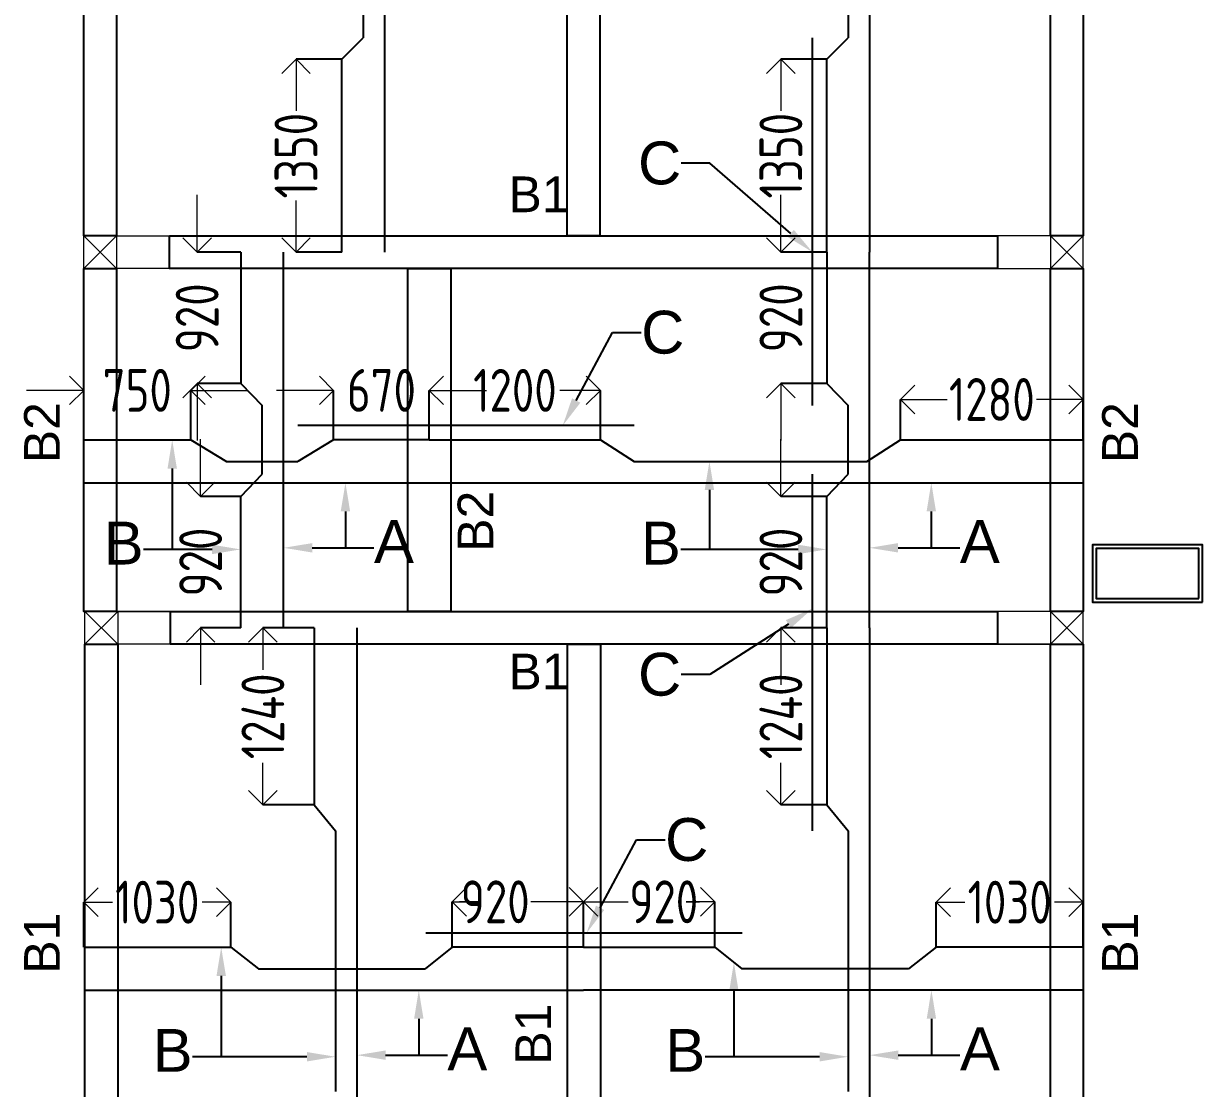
# Model space of a CAD drawing. Header units: inches. Extents: x -605 to 2991212, y -2872845 to 0.
# Drawn here: x 2845489 to 2853745, y -2260370 to -2252915 of the extents above; entities that cross this region are included whole.
import ezdxf
from ezdxf import colors
from ezdxf.entities.mleader import LeaderData, LeaderLine
from ezdxf.enums import TextEntityAlignment as Align
from ezdxf.math import Vec2, Vec3

# ---------------------------------------------------------------- set-up
doc = ezdxf.new("R2010")
doc.units = ezdxf.units.IN
doc.header["$LTSCALE"] = 600
doc.header["$MEASUREMENT"] = 0
for name, color, linetype, lineweight in [('PV_MASONRY', 10, 'Continuous', 0), ('rDIMension', 1, 'Continuous', 18), ('rRCC 2', 40, 'Continuous', 15), ('rREINF 1', 1, 'Continuous', 25)]:
    doc.layers.add(name, color=color, linetype=linetype, lineweight=lineweight)
doc.layers.add('see level', color=2, linetype='Continuous')
doc.styles.add('DIM', font='geniso.shx', dxfattribs={"width": 0.85})
doc.styles.get("Standard").update_dxf_attribs({"font": 'arial.ttf'})
doc.dimstyles.new('ST-100', dxfattribs={"dimscale": 100, "dimtxt": 2.5, "dimasz": 2, "dimexe": 0.18, "dimexo": 0.0625, "dimgap": 0.2, "dimtad": 0, "dimdec": 0, "dimzin": 0, "dimdsep": 46, "dimtxsty": 'DIM', "dimblk": 'OPEN90', "dimcen": 0.09, "dimclrd": 256, "dimclrt": 7, "dimadec": 0, "dimazin": 0, "dimtfac": 1, "dimtdec": 0, "dimtofl": 0, "dimtmove": 0, "dimatfit": 3, "dimldrblk": 'OPEN90', "dimfxl": 1, "dimtolj": 1, "dimtzin": 0, "dimlwd": -1, "dimarcsym": 0})

# ---------------------------------------------------------------- blocks, each defined once
blk = doc.blocks.new('_Open90')
at = {"color": 0, "linetype": 'ByBlock', "lineweight": -2}
for p, q in [((-0.5, 0.5), (0, 0)), ((0, 0), (-1, 0)), ((0, 0), (-0.5, -0.5))]:
    blk.add_line(p, q, dxfattribs=at)
blk = doc.blocks.new('*D996')
at = {"layer": 'Defpoints', "color": 0, "linetype": 'ByBlock'}
for p in [(2846940.3, -2259066), (2845910.3, -2259381.8), (2846940.3, -2259381.8)]:
    blk.add_point(p, dxfattribs=at)
at = {"layer": 'rDIMension', "color": 0, "linetype": 'ByBlock', "lineweight": -2}
for p, q in [((2845910.3, -2259381.8), (2845910.3, -2259066)), ((2846940.3, -2259381.8), (2846940.3, -2259066))]:
    blk.add_line(p, q, dxfattribs=at)
at = {"layer": 'rDIMension'}
for p, q in [((2846110.3, -2259066), (2846111.9, -2259066)), ((2846740.3, -2259066), (2846738.6, -2259066))]:
    blk.add_line(p, q, dxfattribs=at)
at = {"layer": 'rDIMension', "linetype": 'ByBlock', "xscale": 200, "yscale": 200, "zscale": 200, "rotation": 180}
blk.add_blockref('_Open90', (2845910.3, -2259066), dxfattribs=at)
at = {"layer": 'rDIMension', "linetype": 'ByBlock', "xscale": 200, "yscale": 200, "zscale": 200}
blk.add_blockref('_Open90', (2846940.3, -2259066), dxfattribs=at)
at = {"layer": 'rDIMension', "color": 7, "linetype": 'ByBlock', "insert": (2846425.3, -2259066), "char_height": 300, "attachment_point": 5, "style": 'DIM'}
blk.add_mtext('\\A1;1030', dxfattribs=at)
blk = doc.blocks.new('*D997')
at = {"layer": 'Defpoints', "color": 0, "linetype": 'ByBlock'}
for p in [(2849410.3, -2259063.4), (2848490.3, -2259381.8), (2849410.3, -2259381.8)]:
    blk.add_point(p, dxfattribs=at)
at = {"layer": 'rDIMension', "color": 0, "linetype": 'ByBlock', "lineweight": -2}
for p, q in [((2848490.3, -2259381.8), (2848490.3, -2259063.4)), ((2849410.3, -2259381.8), (2849410.3, -2259063.4))]:
    blk.add_line(p, q, dxfattribs=at)
at = {"layer": 'rDIMension'}
for p, q in [((2848690.3, -2259063.4), (2848542.6, -2259063.4)), ((2849210.3, -2259063.4), (2849041.8, -2259063.4))]:
    blk.add_line(p, q, dxfattribs=at)
at = {"layer": 'rDIMension', "linetype": 'ByBlock', "xscale": 200, "yscale": 200, "zscale": 200, "rotation": 180}
blk.add_blockref('_Open90', (2848490.3, -2259063.4), dxfattribs=at)
at = {"layer": 'rDIMension', "linetype": 'ByBlock', "xscale": 200, "yscale": 200, "zscale": 200}
blk.add_blockref('_Open90', (2849410.3, -2259063.4), dxfattribs=at)
at = {"layer": 'rDIMension', "color": 7, "linetype": 'ByBlock', "insert": (2848792.2, -2259063.4), "char_height": 300, "attachment_point": 5, "style": 'DIM'}
blk.add_mtext('\\A1;920', dxfattribs=at)
blk = doc.blocks.new('*D998')
at = {"layer": 'Defpoints', "color": 0, "linetype": 'ByBlock'}
for p in [(2851880.3, -2259066), (2851880.3, -2259381.8), (2852910.3, -2259381.8)]:
    blk.add_point(p, dxfattribs=at)
at = {"layer": 'rDIMension', "color": 0, "linetype": 'ByBlock', "lineweight": -2}
for p, q in [((2851880.3, -2259381.8), (2851880.3, -2259066)), ((2852910.3, -2259381.8), (2852910.3, -2259066))]:
    blk.add_line(p, q, dxfattribs=at)
at = {"layer": 'rDIMension'}
for p, q in [((2852080.3, -2259066), (2852081.9, -2259066)), ((2852710.3, -2259066), (2852708.6, -2259066))]:
    blk.add_line(p, q, dxfattribs=at)
at = {"layer": 'rDIMension', "linetype": 'ByBlock', "xscale": 200, "yscale": 200, "zscale": 200, "rotation": 180}
blk.add_blockref('_Open90', (2851880.3, -2259066), dxfattribs=at)
at = {"layer": 'rDIMension', "linetype": 'ByBlock', "xscale": 200, "yscale": 200, "zscale": 200}
blk.add_blockref('_Open90', (2852910.3, -2259066), dxfattribs=at)
at = {"layer": 'rDIMension', "color": 7, "linetype": 'ByBlock', "insert": (2852395.3, -2259066), "char_height": 300, "attachment_point": 5, "style": 'DIM'}
blk.add_mtext('\\A1;1030', dxfattribs=at)
blk = doc.blocks.new('*D999')
at = {"layer": 'Defpoints', "color": 0, "linetype": 'ByBlock'}
for p in [(2849410.3, -2259063.4), (2849410.3, -2259381.8), (2850330.3, -2259381.8)]:
    blk.add_point(p, dxfattribs=at)
at = {"layer": 'rDIMension', "color": 0, "linetype": 'ByBlock', "lineweight": -2}
for p, q in [((2849410.3, -2259381.8), (2849410.3, -2259063.4)), ((2850330.3, -2259381.8), (2850330.3, -2259063.4))]:
    blk.add_line(p, q, dxfattribs=at)
at = {"layer": 'rDIMension'}
for p, q in [((2849610.3, -2259063.4), (2849723.2, -2259063.4)), ((2850130.3, -2259063.4), (2850222.4, -2259063.4))]:
    blk.add_line(p, q, dxfattribs=at)
at = {"layer": 'rDIMension', "linetype": 'ByBlock', "xscale": 200, "yscale": 200, "zscale": 200, "rotation": 180}
blk.add_blockref('_Open90', (2849410.3, -2259063.4), dxfattribs=at)
at = {"layer": 'rDIMension', "linetype": 'ByBlock', "xscale": 200, "yscale": 200, "zscale": 200}
blk.add_blockref('_Open90', (2850330.3, -2259063.4), dxfattribs=at)
at = {"layer": 'rDIMension', "color": 7, "linetype": 'ByBlock', "insert": (2849972.8, -2259063.4), "char_height": 300, "attachment_point": 5, "style": 'DIM'}
blk.add_mtext('\\A1;920', dxfattribs=at)
blk = doc.blocks.new('*D1080')
at = {"layer": 'Defpoints', "color": 0, "linetype": 'ByBlock'}
for p in [(2847717.8, -2253165), (2847397.1, -2254515), (2847717.8, -2254515)]:
    blk.add_point(p, dxfattribs=at)
at = {"layer": 'rDIMension', "color": 0, "linetype": 'ByBlock', "lineweight": -2}
for p, q in [((2847717.8, -2253165), (2847397.1, -2253165)), ((2847717.8, -2254515), (2847397.1, -2254515))]:
    blk.add_line(p, q, dxfattribs=at)
at = {"layer": 'rDIMension'}
for p, q in [((2847397.1, -2253365), (2847397.1, -2253526.7)), ((2847397.1, -2254315), (2847397.1, -2254153.4))]:
    blk.add_line(p, q, dxfattribs=at)
at = {"layer": 'rDIMension', "linetype": 'ByBlock', "xscale": 200, "yscale": 200, "zscale": 200}
for p, rotation in [((2847397.1, -2253165), 90), ((2847397.1, -2254515), 270)]:
    blk.add_blockref('_Open90', p, dxfattribs=dict(at, rotation=rotation))
at = {"layer": 'rDIMension', "color": 7, "linetype": 'ByBlock', "insert": (2847397.1, -2253840), "char_height": 300, "attachment_point": 5, "rotation": 90, "style": 'DIM'}
blk.add_mtext('\\A1;1350', dxfattribs=at)
blk = doc.blocks.new('*D1082')
at = {"layer": 'Defpoints', "color": 0, "linetype": 'ByBlock'}
for p in [(2851113.6, -2253165), (2850792.9, -2254515), (2851113.6, -2254515)]:
    blk.add_point(p, dxfattribs=at)
at = {"layer": 'rDIMension', "color": 0, "linetype": 'ByBlock', "lineweight": -2}
for p, q in [((2851113.6, -2253165), (2850792.9, -2253165)), ((2851113.6, -2254515), (2850792.9, -2254515))]:
    blk.add_line(p, q, dxfattribs=at)
at = {"layer": 'rDIMension'}
for p, q in [((2850792.9, -2253365), (2850792.9, -2253526.7)), ((2850792.9, -2254315), (2850792.9, -2254153.4))]:
    blk.add_line(p, q, dxfattribs=at)
at = {"layer": 'rDIMension', "linetype": 'ByBlock', "xscale": 200, "yscale": 200, "zscale": 200}
for p, rotation in [((2850792.9, -2253165), 90), ((2850792.9, -2254515), 270)]:
    blk.add_blockref('_Open90', p, dxfattribs=dict(at, rotation=rotation))
at = {"layer": 'rDIMension', "color": 7, "linetype": 'ByBlock', "insert": (2850792.9, -2253840), "char_height": 300, "attachment_point": 5, "rotation": 90, "style": 'DIM'}
blk.add_mtext('\\A1;1350', dxfattribs=at)
blk = doc.blocks.new('*D1083')
at = {"layer": 'Defpoints', "color": 0, "linetype": 'ByBlock'}
for p in [(2845910.3, -2255483), (2845910.3, -2255830), (2846660.3, -2255830)]:
    blk.add_point(p, dxfattribs=at)
at = {"layer": 'rDIMension'}
for p, q in [((2845710.3, -2255483), (2845510.3, -2255483)), ((2846860.3, -2255483), (2847060.3, -2255483))]:
    blk.add_line(p, q, dxfattribs=at)
at = {"layer": 'rDIMension', "color": 0, "linetype": 'ByBlock', "lineweight": -2}
for p, q in [((2845910.3, -2255830), (2845910.3, -2255483)), ((2846660.3, -2255830), (2846660.3, -2255483))]:
    blk.add_line(p, q, dxfattribs=at)
at = {"layer": 'rDIMension', "linetype": 'ByBlock', "xscale": 200, "yscale": 200, "zscale": 200}
blk.add_blockref('_Open90', (2845910.3, -2255483), dxfattribs=at)
at = {"layer": 'rDIMension', "linetype": 'ByBlock', "xscale": 200, "yscale": 200, "zscale": 200, "rotation": 180}
blk.add_blockref('_Open90', (2846660.3, -2255483), dxfattribs=at)
at = {"layer": 'rDIMension', "color": 7, "linetype": 'ByBlock', "insert": (2846285.3, -2255483), "char_height": 300, "attachment_point": 5, "style": 'DIM'}
blk.add_mtext('\\A1;750', dxfattribs=at)
blk = doc.blocks.new('*D1084')
at = {"layer": 'Defpoints', "color": 0, "linetype": 'ByBlock'}
for p in [(2848330.3, -2255483), (2847660.3, -2255830), (2848330.3, -2255830)]:
    blk.add_point(p, dxfattribs=at)
at = {"layer": 'rDIMension'}
for p, q in [((2847460.3, -2255483), (2847260.3, -2255483)), ((2848530.3, -2255483), (2848730.3, -2255483))]:
    blk.add_line(p, q, dxfattribs=at)
at = {"layer": 'rDIMension', "color": 0, "linetype": 'ByBlock', "lineweight": -2}
for p, q in [((2847660.3, -2255830), (2847660.3, -2255483)), ((2848330.3, -2255830), (2848330.3, -2255483))]:
    blk.add_line(p, q, dxfattribs=at)
at = {"layer": 'rDIMension', "linetype": 'ByBlock', "xscale": 200, "yscale": 200, "zscale": 200}
blk.add_blockref('_Open90', (2847660.3, -2255483), dxfattribs=at)
at = {"layer": 'rDIMension', "linetype": 'ByBlock', "xscale": 200, "yscale": 200, "zscale": 200, "rotation": 180}
blk.add_blockref('_Open90', (2848330.3, -2255483), dxfattribs=at)
at = {"layer": 'rDIMension', "color": 7, "linetype": 'ByBlock', "insert": (2847995.3, -2255483), "char_height": 300, "attachment_point": 5, "style": 'DIM'}
blk.add_mtext('\\A1;670', dxfattribs=at)
blk = doc.blocks.new('*D1085')
at = {"layer": 'Defpoints', "color": 0, "linetype": 'ByBlock'}
for p in [(2846704.6, -2254515), (2847009.5, -2254515), (2847009.5, -2255435)]:
    blk.add_point(p, dxfattribs=at)
at = {"layer": 'rDIMension'}
for p, q in [((2846704.6, -2254315), (2846704.6, -2254115)), ((2846704.6, -2255635), (2846704.6, -2255835))]:
    blk.add_line(p, q, dxfattribs=at)
at = {"layer": 'rDIMension', "color": 0, "linetype": 'ByBlock', "lineweight": -2}
for p, q in [((2847009.5, -2254515), (2846704.6, -2254515)), ((2847009.5, -2255435), (2846704.6, -2255435))]:
    blk.add_line(p, q, dxfattribs=at)
at = {"layer": 'rDIMension', "linetype": 'ByBlock', "xscale": 200, "yscale": 200, "zscale": 200}
for p, rotation in [((2846704.6, -2254515), 270), ((2846704.6, -2255435), 90)]:
    blk.add_blockref('_Open90', p, dxfattribs=dict(at, rotation=rotation))
at = {"layer": 'rDIMension', "color": 7, "linetype": 'ByBlock', "insert": (2846704.6, -2254975), "char_height": 300, "attachment_point": 5, "rotation": 90, "style": 'DIM'}
blk.add_mtext('\\A1;920', dxfattribs=at)
blk = doc.blocks.new('*D1086')
at = {"layer": 'Defpoints', "color": 0, "linetype": 'ByBlock'}
for p in [(2846728.8, -2256225), (2847009.5, -2256225), (2847009.5, -2257145)]:
    blk.add_point(p, dxfattribs=at)
at = {"layer": 'rDIMension'}
for p, q in [((2846728.8, -2256025), (2846728.8, -2255825)), ((2846728.8, -2257345), (2846728.8, -2257545))]:
    blk.add_line(p, q, dxfattribs=at)
at = {"layer": 'rDIMension', "color": 0, "linetype": 'ByBlock', "lineweight": -2}
for p, q in [((2847009.5, -2256225), (2846728.8, -2256225)), ((2847009.5, -2257145), (2846728.8, -2257145))]:
    blk.add_line(p, q, dxfattribs=at)
at = {"layer": 'rDIMension', "linetype": 'ByBlock', "xscale": 200, "yscale": 200, "zscale": 200}
for p, rotation in [((2846728.8, -2256225), 270), ((2846728.8, -2257145), 90)]:
    blk.add_blockref('_Open90', p, dxfattribs=dict(at, rotation=rotation))
at = {"layer": 'rDIMension', "color": 7, "linetype": 'ByBlock', "insert": (2846728.8, -2256685), "char_height": 300, "attachment_point": 5, "rotation": 90, "style": 'DIM'}
blk.add_mtext('\\A1;920', dxfattribs=at)
blk = doc.blocks.new('*D1087')
at = {"layer": 'Defpoints', "color": 0, "linetype": 'ByBlock'}
for p in [(2850792.9, -2254515), (2851113.6, -2254515), (2851113.6, -2255435)]:
    blk.add_point(p, dxfattribs=at)
at = {"layer": 'rDIMension'}
for p, q in [((2850792.9, -2254315), (2850792.9, -2254115)), ((2850792.9, -2255635), (2850792.9, -2255835))]:
    blk.add_line(p, q, dxfattribs=at)
at = {"layer": 'rDIMension', "color": 0, "linetype": 'ByBlock', "lineweight": -2}
for p, q in [((2851113.6, -2254515), (2850792.9, -2254515)), ((2851113.6, -2255435), (2850792.9, -2255435))]:
    blk.add_line(p, q, dxfattribs=at)
at = {"layer": 'rDIMension', "linetype": 'ByBlock', "xscale": 200, "yscale": 200, "zscale": 200}
for p, rotation in [((2850792.9, -2254515), 270), ((2850792.9, -2255435), 90)]:
    blk.add_blockref('_Open90', p, dxfattribs=dict(at, rotation=rotation))
at = {"layer": 'rDIMension', "color": 7, "linetype": 'ByBlock', "insert": (2850792.9, -2254975), "char_height": 300, "attachment_point": 5, "rotation": 90, "style": 'DIM'}
blk.add_mtext('\\A1;920', dxfattribs=at)
blk = doc.blocks.new('*D1088')
at = {"layer": 'Defpoints', "color": 0, "linetype": 'ByBlock'}
for p in [(2850792.9, -2256225), (2851113.6, -2256225), (2851113.6, -2257145)]:
    blk.add_point(p, dxfattribs=at)
at = {"layer": 'rDIMension'}
for p, q in [((2850792.9, -2256025), (2850792.9, -2255825)), ((2850792.9, -2257345), (2850792.9, -2257545))]:
    blk.add_line(p, q, dxfattribs=at)
at = {"layer": 'rDIMension', "color": 0, "linetype": 'ByBlock', "lineweight": -2}
for p, q in [((2851113.6, -2256225), (2850792.9, -2256225)), ((2851113.6, -2257145), (2850792.9, -2257145))]:
    blk.add_line(p, q, dxfattribs=at)
at = {"layer": 'rDIMension', "linetype": 'ByBlock', "xscale": 200, "yscale": 200, "zscale": 200}
for p, rotation in [((2850792.9, -2256225), 270), ((2850792.9, -2257145), 90)]:
    blk.add_blockref('_Open90', p, dxfattribs=dict(at, rotation=rotation))
at = {"layer": 'rDIMension', "color": 7, "linetype": 'ByBlock', "insert": (2850792.9, -2256685), "char_height": 300, "attachment_point": 5, "rotation": 90, "style": 'DIM'}
blk.add_mtext('\\A1;920', dxfattribs=at)
blk = doc.blocks.new('*D1089')
at = {"layer": 'Defpoints', "color": 0, "linetype": 'ByBlock'}
for p in [(2852910.3, -2255546.5), (2851630.3, -2255830), (2852910.3, -2255830)]:
    blk.add_point(p, dxfattribs=at)
at = {"layer": 'rDIMension', "color": 0, "linetype": 'ByBlock', "lineweight": -2}
for p, q in [((2851630.3, -2255830), (2851630.3, -2255546.5)), ((2852910.3, -2255830), (2852910.3, -2255546.5))]:
    blk.add_line(p, q, dxfattribs=at)
at = {"layer": 'rDIMension'}
for p, q in [((2851830.3, -2255546.5), (2851956.9, -2255546.5)), ((2852710.3, -2255546.5), (2852583.6, -2255546.5))]:
    blk.add_line(p, q, dxfattribs=at)
at = {"layer": 'rDIMension', "linetype": 'ByBlock', "xscale": 200, "yscale": 200, "zscale": 200, "rotation": 180}
blk.add_blockref('_Open90', (2851630.3, -2255546.5), dxfattribs=at)
at = {"layer": 'rDIMension', "linetype": 'ByBlock', "xscale": 200, "yscale": 200, "zscale": 200}
blk.add_blockref('_Open90', (2852910.3, -2255546.5), dxfattribs=at)
at = {"layer": 'rDIMension', "color": 7, "linetype": 'ByBlock', "insert": (2852270.3, -2255546.5), "char_height": 300, "attachment_point": 5, "style": 'DIM'}
blk.add_mtext('\\A1;1280', dxfattribs=at)
blk = doc.blocks.new('*D1090')
at = {"layer": 'Defpoints', "color": 0, "linetype": 'ByBlock'}
for p in [(2848330.3, -2255483), (2848330.3, -2255830), (2849530.3, -2255830)]:
    blk.add_point(p, dxfattribs=at)
at = {"layer": 'rDIMension', "color": 0, "linetype": 'ByBlock', "lineweight": -2}
for p, q in [((2848330.3, -2255830), (2848330.3, -2255483)), ((2849530.3, -2255830), (2849530.3, -2255483))]:
    blk.add_line(p, q, dxfattribs=at)
at = {"layer": 'rDIMension'}
for p, q in [((2848530.3, -2255483), (2848616.9, -2255483)), ((2849330.3, -2255483), (2849243.6, -2255483))]:
    blk.add_line(p, q, dxfattribs=at)
at = {"layer": 'rDIMension', "linetype": 'ByBlock', "xscale": 200, "yscale": 200, "zscale": 200, "rotation": 180}
blk.add_blockref('_Open90', (2848330.3, -2255483), dxfattribs=at)
at = {"layer": 'rDIMension', "linetype": 'ByBlock', "xscale": 200, "yscale": 200, "zscale": 200}
blk.add_blockref('_Open90', (2849530.3, -2255483), dxfattribs=at)
at = {"layer": 'rDIMension', "color": 7, "linetype": 'ByBlock', "insert": (2848930.3, -2255483), "char_height": 300, "attachment_point": 5, "style": 'DIM'}
blk.add_mtext('\\A1;1200', dxfattribs=at)
blk = doc.blocks.new('*D1091')
at = {"layer": 'Defpoints', "color": 0, "linetype": 'ByBlock'}
for p in [(2847164.9, -2257145), (2847523.4, -2257145), (2847523.4, -2258385)]:
    blk.add_point(p, dxfattribs=at)
at = {"layer": 'rDIMension', "color": 0, "linetype": 'ByBlock', "lineweight": -2}
for p, q in [((2847523.4, -2257145), (2847164.9, -2257145)), ((2847523.4, -2258385), (2847164.9, -2258385))]:
    blk.add_line(p, q, dxfattribs=at)
at = {"layer": 'rDIMension'}
for p, q in [((2847164.9, -2257345), (2847164.9, -2257438.9)), ((2847164.9, -2258185), (2847164.9, -2258091.1))]:
    blk.add_line(p, q, dxfattribs=at)
at = {"layer": 'rDIMension', "linetype": 'ByBlock', "xscale": 200, "yscale": 200, "zscale": 200}
for p, rotation in [((2847164.9, -2257145), 90), ((2847164.9, -2258385), 270)]:
    blk.add_blockref('_Open90', p, dxfattribs=dict(at, rotation=rotation))
at = {"layer": 'rDIMension', "color": 7, "linetype": 'ByBlock', "insert": (2847164.9, -2257765), "char_height": 300, "attachment_point": 5, "rotation": 90, "style": 'DIM'}
blk.add_mtext('\\A1;1240', dxfattribs=at)
blk = doc.blocks.new('*D1093')
at = {"layer": 'Defpoints', "color": 0, "linetype": 'ByBlock'}
for p in [(2850792.9, -2257145), (2851113.6, -2257145), (2851113.6, -2258385)]:
    blk.add_point(p, dxfattribs=at)
at = {"layer": 'rDIMension', "color": 0, "linetype": 'ByBlock', "lineweight": -2}
for p, q in [((2851113.6, -2257145), (2850792.9, -2257145)), ((2851113.6, -2258385), (2850792.9, -2258385))]:
    blk.add_line(p, q, dxfattribs=at)
at = {"layer": 'rDIMension'}
for p, q in [((2850792.9, -2257345), (2850792.9, -2257438.9)), ((2850792.9, -2258185), (2850792.9, -2258091.1))]:
    blk.add_line(p, q, dxfattribs=at)
at = {"layer": 'rDIMension', "linetype": 'ByBlock', "xscale": 200, "yscale": 200, "zscale": 200}
for p, rotation in [((2850792.9, -2257145), 90), ((2850792.9, -2258385), 270)]:
    blk.add_blockref('_Open90', p, dxfattribs=dict(at, rotation=rotation))
at = {"layer": 'rDIMension', "color": 7, "linetype": 'ByBlock', "insert": (2850792.9, -2257765), "char_height": 300, "attachment_point": 5, "rotation": 90, "style": 'DIM'}
blk.add_mtext('\\A1;1240', dxfattribs=at)

msp = doc.modelspace()

# ---------------------------------------------------------------- linework, layer by layer
at = {"color": 8, "linetype": 'ByBlock'}
msp.add_line((2852680.3, -2257030), (2852680.3, -2254630), dxfattribs=at)
at = {"color": 4, "linetype": 'ByBlock'}
for points in [[(2848017.8, -2249365), (2848017.8, -2254515)], [(2851413.6, -2249365), (2851413.6, -2254515)], [(2847867.8, -2250864.9), (2847867.8, -2253015.1)], [(2851263.6, -2250864.9), (2851263.6, -2253015.1)], [(2847717.8, -2254515), (2847717.8, -2253165), (2847867.8, -2253015.1)], [(2851013.6, -2255589.7), (2851013.6, -2253015.1)], [(2851113.6, -2254515), (2851113.6, -2253165), (2851263.6, -2253015.1)], [(2847009.5, -2254515), (2847009.5, -2255435), (2847159.5, -2255589.7)], [(2847309.5, -2257145), (2847309.5, -2254515)], [(2851113.6, -2254515), (2851113.6, -2255435), (2851263.6, -2255589.7)], [(2851413.6, -2257145), (2851413.6, -2254515)], [(2847159.5, -2256070.3), (2847159.5, -2255589.7)], [(2851263.6, -2256070.3), (2851263.6, -2255589.7)], [(2849764.6, -2255730), (2847409.6, -2255730)], [(2845910.3, -2255830), (2846660.3, -2255830), (2846911, -2255980)], [(2848330.3, -2255830), (2847660.3, -2255830), (2847409.6, -2255980)], [(2848330.3, -2255830), (2849530.3, -2255830), (2849764.6, -2255980), (2851396, -2255980), (2851630.3, -2255830), (2852910.3, -2255830)], [(2846911, -2255980), (2847409.6, -2255980)], [(2845910.3, -2256130), (2848330.3, -2256130)], [(2847009.5, -2257145), (2847009.5, -2256225), (2847159.5, -2256070.3)], [(2848330.3, -2256130), (2852910.3, -2256130)], [(2851013.6, -2258566.2), (2851013.6, -2256070.3)], [(2851113.6, -2257145), (2851113.6, -2256225), (2851263.6, -2256070.3)], [(2847523.4, -2257145), (2847523.4, -2258385), (2847673.4, -2258566.2)], [(2847823.4, -2257145), (2847823.4, -2261813.3)], [(2851113.6, -2257145), (2851113.6, -2258385), (2851263.6, -2258566.2)], [(2851413.6, -2257145), (2851413.6, -2261813.3)], [(2847673.4, -2258566.2), (2847673.4, -2260392.1)], [(2851263.6, -2258566.2), (2851263.6, -2260392.1)], [(2850522.5, -2259281.8), (2848306, -2259281.8)], [(2845910.3, -2259381.8), (2846940.3, -2259381.8), (2847133.5, -2259531.8)], [(2849410.3, -2259381.8), (2848490.3, -2259381.8), (2848302, -2259531.8)], [(2849410.3, -2259381.8), (2850330.3, -2259381.8), (2850518.5, -2259531.8)], [(2852910.3, -2259381.8), (2851880.3, -2259381.8), (2851687, -2259531.8)], [(2847133.5, -2259531.8), (2848302, -2259531.8)], [(2851687, -2259531.8), (2850518.5, -2259531.8)], [(2845910.3, -2259681.8), (2849410.3, -2259681.8)], [(2852910.3, -2259681.8), (2849410.3, -2259681.8)]]:
    msp.add_lwpolyline(points, dxfattribs=at)
at = {"color": 1, "linetype": 'ByBlock'}
for points in [[(2845910.3, -2249480), (2846140.3, -2249480), (2846140.3, -2254400), (2845910.3, -2254400)], [(2849295.3, -2249480), (2849525.3, -2249480), (2849525.3, -2254400), (2849295.3, -2254400)], [(2852680.3, -2249480), (2852910.3, -2249480), (2852910.3, -2254400), (2852680.3, -2254400)], [(2846510.3, -2254400), (2852310.3, -2254400), (2852310.3, -2254630), (2846510.3, -2254630)], [(2845910.3, -2254630), (2846140.3, -2254630), (2846140.3, -2257030), (2845910.3, -2257030)], [(2848180.3, -2254630), (2848480.3, -2254630), (2848480.3, -2257030), (2848180.3, -2257030)], [(2852680.3, -2254630), (2852910.3, -2254630), (2852910.3, -2257030), (2852680.3, -2257030)], [(2846518.2, -2257030), (2852310.3, -2257030), (2852310.3, -2257260), (2846518.2, -2257260)], [(2845918.2, -2257260), (2846148.2, -2257260), (2846148.2, -2261698.3), (2845918.2, -2261698.3)], [(2849299.2, -2257260), (2849529.2, -2257260), (2849529.2, -2261698.3), (2849299.2, -2261698.3)], [(2852680.3, -2257260), (2852910.3, -2257260), (2852910.3, -2261698.3), (2852680.3, -2261698.3)]]:
    msp.add_lwpolyline(points, close=True, dxfattribs=at)
at = {"color": 6, "linetype": 'ByBlock'}
msp.add_lwpolyline([(2853745.3, -2256965), (2853745.3, -2256565), (2852975.3, -2256565), (2852975.3, -2256965)], close=True, dxfattribs=at)
at = {"color": 3, "linetype": 'ByBlock'}
msp.add_lwpolyline([(2853720.3, -2256940), (2853720.3, -2256590), (2853000.3, -2256590), (2853000.3, -2256940)], close=True, dxfattribs=at)
at = {"layer": 'PV_MASONRY', "color": 8}
for p, q in [((2852910.3, -2257030), (2845918.2, -2257030)), ((2852680.3, -2257260), (2846148.1, -2257260))]:
    msp.add_line(p, q, dxfattribs=at)
at = {"layer": 'rRCC 2', "color": 6}
for p, q in [((2845910.3, -2254400), (2846140.3, -2254630)), ((2845910.3, -2254630), (2846140.3, -2254400)), ((2852910.3, -2254400), (2852680.3, -2254630)), ((2852910.3, -2254630), (2852680.3, -2254400)), ((2845918.2, -2257030), (2846148.2, -2257260)), ((2845918.2, -2257260), (2846148.2, -2257030)), ((2852910.3, -2257030), (2852680.3, -2257260)), ((2852910.3, -2257260), (2852680.3, -2257030))]:
    msp.add_line(p, q, dxfattribs=at)
for points in [[(2845910.3, -2254630), (2845910.3, -2254400), (2846510.3, -2254400), (2846510.3, -2254630)], [(2845910.3, -2254400), (2846140.3, -2254400), (2846140.3, -2254630), (2845910.3, -2254630)], [(2852910.3, -2254630), (2852910.3, -2254400), (2852310.3, -2254400), (2852310.3, -2254630)], [(2852910.3, -2254400), (2852680.3, -2254400), (2852680.3, -2254630), (2852910.3, -2254630)], [(2845918.2, -2257260), (2845918.2, -2257030), (2846518.2, -2257030), (2846518.2, -2257260)], [(2845918.2, -2257030), (2846148.2, -2257030), (2846148.2, -2257260), (2845918.2, -2257260)], [(2852910.3, -2257260), (2852910.3, -2257030), (2852310.3, -2257030), (2852310.3, -2257260)], [(2852910.3, -2257030), (2852680.3, -2257030), (2852680.3, -2257260), (2852910.3, -2257260)]]:
    msp.add_lwpolyline(points, close=True, dxfattribs=at)
at = {"layer": 'see level', "color": 4, "linetype": 'ByBlock', "lineweight": 20}
msp.add_line((2846148.1, -2257260), (2845918.2, -2257260), dxfattribs=at)

# ---------------------------------------------------------------- texts
at = {"layer": 'rRCC 2'}
for p in [(2849099, -2254110.6), (2849099, -2257451.2)]:
    msp.add_text('B1', height=250, dxfattribs=at).set_placement(p, align=Align.MIDDLE_CENTER)
for s, p in [('B2', (2845617.6, -2255779.1)), ('B2', (2853168, -2255779.1)), ('B2', (2848653.8, -2256399.2)), ('B1', (2845617.6, -2259352.9)), ('B1', (2853168, -2259352.9)), ('B1', (2849058.9, -2259989.7))]:
    msp.add_text(s, height=250, rotation=90, dxfattribs=at).set_placement(p, align=Align.MIDDLE_CENTER)

# ---------------------------------------------------------------- dimensions: what is measured, and where the dimension line sits
at = {"layer": 'rDIMension', "color": 1, "linetype": 'ByBlock'}
for base, p1, p2, angle, picture, middle in [((2847397.1, -2254515), (2847717.8, -2253165), (2847717.8, -2254515), 270, '*D1080', (2847397.1, -2253840)), ((2850792.9, -2254515), (2851113.6, -2253165), (2851113.6, -2254515), 270, '*D1082', (2850792.9, -2253840)), ((2846704.6, -2254515), (2847009.5, -2255435), (2847009.5, -2254515), 90, '*D1085', (2846704.6, -2254975)), ((2850792.9, -2254515), (2851113.6, -2255435), (2851113.6, -2254515), 90, '*D1087', (2850792.9, -2254975)), ((2846728.8, -2256225), (2847009.5, -2257145), (2847009.5, -2256225), 90, '*D1086', (2846728.8, -2256685)), ((2850792.9, -2256225), (2851113.6, -2257145), (2851113.6, -2256225), 90, '*D1088', (2850792.9, -2256685)), ((2847164.9, -2257145), (2847523.4, -2258385), (2847523.4, -2257145), 90, '*D1091', (2847164.9, -2257765)), ((2850792.9, -2257145), (2851113.6, -2258385), (2851113.6, -2257145), 90, '*D1093', (2850792.9, -2257765))]:
    dim = msp.add_linear_dim(base=base, p1=p1, p2=p2, angle=angle, dimstyle='ST-100', override={"dimtxt": 3, "dimexe": 0, "dimexo": 0, "dimtmove": 1, "dimfxl": 1.25, "dimtfillclr": 256, "dimarcsym": 2}, dxfattribs=at)
    dim.commit()
    dim.dimension.update_dxf_attribs({"geometry": picture, "text_midpoint": middle})
for base, p1, p2, picture, middle in [((2845910.3, -2255483), (2846660.3, -2255830), (2845910.3, -2255830), '*D1083', (2846285.3, -2255483)), ((2848330.3, -2255483), (2847660.3, -2255830), (2848330.3, -2255830), '*D1084', (2847995.3, -2255483)), ((2848330.3, -2255483), (2849530.3, -2255830), (2848330.3, -2255830), '*D1090', (2848930.3, -2255483)), ((2852910.3, -2255546.5), (2851630.3, -2255830), (2852910.3, -2255830), '*D1089', (2852270.3, -2255546.5))]:
    dim = msp.add_linear_dim(base=base, p1=p1, p2=p2, dimstyle='ST-100', override={"dimtxt": 3, "dimexe": 0, "dimexo": 0, "dimtmove": 1, "dimfxl": 1.25, "dimtfillclr": 256, "dimarcsym": 2}, dxfattribs=at)
    dim.commit()
    dim.dimension.update_dxf_attribs({"geometry": picture, "text_midpoint": middle})
for base, p1, p2, override, picture, middle in [((2846940.3, -2259066), (2845910.3, -2259381.8), (2846940.3, -2259381.8), {"dimtxt": 3, "dimasz": 2, "dimexe": 0, "dimexo": 0, "dimtmove": 1, "dimfxl": 1.25, "dimtfillclr": 256, "dimarcsym": 2}, '*D996', (2846425.3, -2259066)), ((2849410.3, -2259063.4), (2848490.3, -2259381.8), (2849410.3, -2259381.8), {"dimtxt": 3, "dimexe": 0, "dimexo": 0, "dimtmove": 1, "dimfxl": 1.25, "dimtfillclr": 256, "dimarcsym": 2}, '*D997', (2848792.2, -2259063.4))]:
    dim = msp.add_linear_dim(base=base, p1=p1, p2=p2, dimstyle='ST-100', override=override, dxfattribs=at)
    dim.commit()
    dim.dimension.update_dxf_attribs({"geometry": picture, "text_midpoint": middle, "dimtype": 160})
for base, p1, p2, override, picture, middle in [((2849410.3, -2259063.4), (2850330.3, -2259381.8), (2849410.3, -2259381.8), {"dimtxt": 3, "dimexe": 0, "dimexo": 0, "dimtmove": 1, "dimfxl": 1.25, "dimtfillclr": 256, "dimarcsym": 2}, '*D999', (2849972.8, -2259063.4)), ((2851880.3, -2259066), (2852910.3, -2259381.8), (2851880.3, -2259381.8), {"dimtxt": 3, "dimasz": 2, "dimexe": 0, "dimexo": 0, "dimtmove": 1, "dimfxl": 1.25, "dimtfillclr": 256, "dimarcsym": 2}, '*D998', (2852395.3, -2259066))]:
    dim = msp.add_linear_dim(base=base, p1=p1, p2=p2, angle=180, dimstyle='ST-100', override=override, dxfattribs=at)
    dim.commit()
    dim.dimension.update_dxf_attribs({"geometry": picture, "text_midpoint": middle, "dimtype": 160})

# ---------------------------------------------------------------- leaders
at = {"layer": 'rREINF 1', "color": 3, "linetype": 'ByBlock'}
ml = msp.add_multileader_mtext('Standard', dxfattribs=at)
ml.set_content('C', color=3)
ml.set_leader_properties()
ml.build(insert=Vec2(0, 0))
ml.multileader.update_dxf_attribs({"text_top_attachment_type": 0, "text_bottom_attachment_type": 0, "dogleg_length": 200, "arrow_head_size": 200})
ctx = ml.context
ctx.base_point, ctx.char_height, ctx.arrow_head_size, ctx.landing_gap_size, ctx.plane_origin = Vec3(2849829.7, -2253893.4), 300, 200, 0.09, Vec3(2850592.2, -2253377.4)
ctx.text_align_type = 2
notes = []
notes.append((ctx, [(1, (1, 1, 0), (2850295.1, -2253893.4), (-1, 0), 200, [(0, [(2851013.6, -2254515)], 256, [])])]))
ctx.mtext.insert, ctx.mtext.alignment, ctx.mtext.flow_direction = Vec3(2850095, -2253740.8), 3, 5
ml = msp.add_multileader_mtext('Standard', dxfattribs=at)
ml.set_content('C', color=3)
ml.set_leader_properties()
ml.build(insert=Vec2(0, 0))
ml.multileader.update_dxf_attribs({"text_top_attachment_type": 0, "text_bottom_attachment_type": 0, "dogleg_length": 200, "arrow_head_size": 200})
ctx = ml.context
ctx.base_point, ctx.char_height, ctx.arrow_head_size, ctx.landing_gap_size, ctx.plane_origin = Vec3(2849814.3, -2255078.1), 300, 200, 0.09, Vec3(2848843.5, -2255980.6)
notes.append((ctx, [(0, (1, 1, 0), (2849614.3, -2255078.1), (1, 0), 200, [(0, [(2849264.9, -2255730)], 256, [])])]))
ctx.mtext.insert, ctx.mtext.flow_direction = Vec3(2849814.4, -2254925.6), 5
ml = msp.add_multileader_mtext('Standard', dxfattribs=at)
ml.set_content('B', color=3)
ml.set_leader_properties()
ml.build(insert=Vec2(0, 0))
ml.multileader.update_dxf_attribs({"text_top_attachment_type": 0, "text_bottom_attachment_type": 0, "dogleg_length": 200, "arrow_head_size": 200})
ctx = ml.context
ctx.base_point, ctx.char_height, ctx.arrow_head_size, ctx.landing_gap_size, ctx.plane_origin = Vec3(2846103.2, -2256596.4), 300, 200, 0.09, Vec3(2846564, -2256003.1)
ctx.text_align_type = 2
notes.append((ctx, [(0, (1, 1, 0), (2846529.9, -2256596.4), (-1, 0), 200, [(0, [(2846529.9, -2255830)], 256, [])])]))
ctx.mtext.insert, ctx.mtext.alignment, ctx.mtext.flow_direction = Vec3(2846329.8, -2256402), 3, 5
ml = msp.add_multileader_mtext('Standard', dxfattribs=at)
ml.set_content('B', color=3)
ml.set_leader_properties()
ml.build(insert=Vec2(0, 0))
ml.multileader.update_dxf_attribs({"text_top_attachment_type": 0, "text_bottom_attachment_type": 0, "dogleg_length": 200, "arrow_head_size": 200})
ctx = ml.context
ctx.base_point, ctx.char_height, ctx.arrow_head_size, ctx.landing_gap_size, ctx.plane_origin = Vec3(2849865.6, -2256596.4), 300, 200, 0.09, Vec3(2850326.4, -2256003.1)
ctx.text_align_type = 2
notes.append((ctx, [(0, (1, 1, 0), (2850292.3, -2256596.4), (-1, 0), 200, [(0, [(2850292.3, -2255980)], 256, [])])]))
ctx.mtext.insert, ctx.mtext.alignment, ctx.mtext.flow_direction = Vec3(2850092.2, -2256402), 3, 5
ml = msp.add_multileader_mtext('Standard', dxfattribs=at)
ml.set_content('A', color=3)
ml.set_leader_properties()
ml.build(insert=Vec2(0, 0))
ml.multileader.update_dxf_attribs({"text_top_attachment_type": 0, "text_bottom_attachment_type": 0, "dogleg_length": 200, "arrow_head_size": 200})
ctx = ml.context
ctx.base_point, ctx.char_height, ctx.arrow_head_size, ctx.landing_gap_size, ctx.plane_origin = Vec3(2847943.1, -2256585.2), 300, 200, 0.09, Vec3(2847896.5, -2255992)
notes.append((ctx, [(0, (1, 1, 0), (2847743.1, -2256585.2), (1, 0), 200, [(0, [(2847743.1, -2256130)], 256, [])])]))
ctx.mtext.insert, ctx.mtext.flow_direction = Vec3(2847943.2, -2256390.8), 5
ml = msp.add_multileader_mtext('Standard', dxfattribs=at)
ml.set_content('A', color=3)
ml.set_leader_properties()
ml.build(insert=Vec2(0, 0))
ml.multileader.update_dxf_attribs({"text_top_attachment_type": 0, "text_bottom_attachment_type": 0, "dogleg_length": 200, "arrow_head_size": 200})
ctx = ml.context
ctx.base_point, ctx.char_height, ctx.arrow_head_size, ctx.landing_gap_size, ctx.plane_origin = Vec3(2852046.4, -2256585.2), 300, 200, 0.09, Vec3(2851999.8, -2255992)
notes.append((ctx, [(0, (1, 1, 0), (2851846.4, -2256585.2), (1, 0), 200, [(0, [(2851846.4, -2256130)], 256, [])])]))
ctx.mtext.insert, ctx.mtext.flow_direction = Vec3(2852046.5, -2256390.8), 5
ml = msp.add_multileader_mtext('Standard', dxfattribs=at)
ml.set_content('', color=3)
ml.set_leader_properties()
ml.build(insert=Vec2(0, 0))
ml.multileader.update_dxf_attribs({"text_top_attachment_type": 0, "text_bottom_attachment_type": 0, "dogleg_length": 200, "arrow_head_size": 200})
ctx = ml.context
ctx.base_point, ctx.char_height, ctx.arrow_head_size, ctx.landing_gap_size, ctx.plane_origin = Vec3(2846329.7, -2256596.4), 300, 200, 0.09, Vec3(2847133.3, -2256596.4)
ctx.text_align_type = 2
notes.append((ctx, [(0, (1, 1, 0), (2846529.9, -2256596.4), (-1, 0), 200, [(0, [(2847009.5, -2256596.4)], 256, [])])]))
ctx.mtext.insert, ctx.mtext.alignment, ctx.mtext.flow_direction = Vec3(2846329.8, -2256446.4), 3, 5
ml = msp.add_multileader_mtext('Standard', dxfattribs=at)
ml.set_content('', color=3)
ml.set_leader_properties()
ml.build(insert=Vec2(0, 0))
ml.multileader.update_dxf_attribs({"text_top_attachment_type": 0, "text_bottom_attachment_type": 0, "dogleg_length": 200, "arrow_head_size": 200})
ctx = ml.context
ctx.base_point, ctx.char_height, ctx.arrow_head_size, ctx.landing_gap_size, ctx.plane_origin = Vec3(2847943.1, -2256585.2), 300, 200, 0.09, Vec3(2847327.2, -2256585.2)
notes.append((ctx, [(0, (1, 1, 0), (2847743.1, -2256585.2), (1, 0), 200, [(0, [(2847310.3, -2256585.2)], 256, [])])]))
ctx.mtext.insert, ctx.mtext.flow_direction = Vec3(2847943.2, -2256435.2), 5
ml = msp.add_multileader_mtext('Standard', dxfattribs=at)
ml.set_content('', color=3)
ml.set_leader_properties()
ml.build(insert=Vec2(0, 0))
ml.multileader.update_dxf_attribs({"text_top_attachment_type": 0, "text_bottom_attachment_type": 0, "dogleg_length": 200, "arrow_head_size": 200})
ctx = ml.context
ctx.base_point, ctx.char_height, ctx.arrow_head_size, ctx.landing_gap_size, ctx.plane_origin = Vec3(2850092.1, -2256596.4), 300, 200, 0.09, Vec3(2850895.7, -2256596.4)
ctx.text_align_type = 2
notes.append((ctx, [(0, (1, 1, 0), (2850292.3, -2256596.4), (-1, 0), 200, [(0, [(2851113.6, -2256596.4)], 256, [])])]))
ctx.mtext.insert, ctx.mtext.alignment, ctx.mtext.flow_direction = Vec3(2850092.2, -2256446.4), 3, 5
ml = msp.add_multileader_mtext('Standard', dxfattribs=at)
ml.set_content('', color=3)
ml.set_leader_properties()
ml.build(insert=Vec2(0, 0))
ml.multileader.update_dxf_attribs({"text_top_attachment_type": 0, "text_bottom_attachment_type": 0, "dogleg_length": 200, "arrow_head_size": 200})
ctx = ml.context
ctx.base_point, ctx.char_height, ctx.arrow_head_size, ctx.landing_gap_size, ctx.plane_origin = Vec3(2852046.4, -2256585.2), 300, 200, 0.09, Vec3(2851430.6, -2256585.2)
notes.append((ctx, [(0, (1, 1, 0), (2851846.4, -2256585.2), (1, 0), 200, [(0, [(2851413.6, -2256585.2)], 256, [])])]))
ctx.mtext.insert, ctx.mtext.flow_direction = Vec3(2852046.5, -2256435.2), 5
ml = msp.add_multileader_mtext('Standard', dxfattribs=at)
ml.set_content('C', color=3)
ml.set_leader_properties()
ml.build(insert=Vec2(0, 0))
ml.multileader.update_dxf_attribs({"text_top_attachment_type": 0, "text_bottom_attachment_type": 0, "dogleg_length": 200, "arrow_head_size": 200})
ctx = ml.context
ctx.base_point, ctx.char_height, ctx.arrow_head_size, ctx.landing_gap_size, ctx.plane_origin = Vec3(2849829.7, -2257472.7), 300, 200, 0.09, Vec3(2850592.2, -2257261.5)
ctx.text_align_type = 2
notes.append((ctx, [(1, (1, 1, 0), (2850295.1, -2257472.7), (-1, 0), 200, [(0, [(2851013.6, -2257010.9)], 256, [])])]))
ctx.mtext.insert, ctx.mtext.alignment, ctx.mtext.flow_direction = Vec3(2850095, -2257320.2), 3, 5
ml = msp.add_multileader_mtext('Standard', dxfattribs=at)
ml.set_content('C', color=3)
ml.set_leader_properties()
ml.build(insert=Vec2(0, 0))
ml.multileader.update_dxf_attribs({"text_top_attachment_type": 0, "text_bottom_attachment_type": 0, "dogleg_length": 200, "arrow_head_size": 200})
ctx = ml.context
ctx.base_point, ctx.char_height, ctx.arrow_head_size, ctx.landing_gap_size, ctx.plane_origin = Vec3(2849981.7, -2258629.9), 300, 200, 0.09, Vec3(2849010.9, -2259532.4)
notes.append((ctx, [(0, (1, 1, 0), (2849781.7, -2258629.9), (1, 0), 200, [(0, [(2849432.3, -2259281.8)], 256, [])])]))
ctx.mtext.insert, ctx.mtext.flow_direction = Vec3(2849981.8, -2258477.3), 5
ml = msp.add_multileader_mtext('Standard', dxfattribs=at)
ml.set_content('B', color=3)
ml.set_leader_properties()
ml.build(insert=Vec2(0, 0))
ml.multileader.update_dxf_attribs({"text_top_attachment_type": 0, "text_bottom_attachment_type": 0, "dogleg_length": 200, "arrow_head_size": 200})
ctx = ml.context
ctx.base_point, ctx.char_height, ctx.arrow_head_size, ctx.landing_gap_size, ctx.plane_origin = Vec3(2846446.3, -2260148.1), 300, 200, 0.09, Vec3(2846907.1, -2259554.9)
ctx.text_align_type = 2
notes.append((ctx, [(0, (1, 1, 0), (2846873, -2260148.1), (-1, 0), 200, [(0, [(2846873, -2259381.8)], 256, [])])]))
ctx.mtext.insert, ctx.mtext.alignment, ctx.mtext.flow_direction = Vec3(2846672.9, -2259953.7), 3, 5
ml = msp.add_multileader_mtext('Standard', dxfattribs=at)
ml.set_content('B', color=3)
ml.set_leader_properties()
ml.build(insert=Vec2(0, 0))
ml.multileader.update_dxf_attribs({"text_top_attachment_type": 0, "text_bottom_attachment_type": 0, "dogleg_length": 200, "arrow_head_size": 200})
ctx = ml.context
ctx.base_point, ctx.char_height, ctx.arrow_head_size, ctx.landing_gap_size, ctx.plane_origin = Vec3(2850036.5, -2260148.1), 300, 200, 0.09, Vec3(2850497.4, -2259554.9)
ctx.text_align_type = 2
notes.append((ctx, [(0, (1, 1, 0), (2850463.2, -2260148.1), (-1, 0), 200, [(0, [(2850464, -2259488.3)], 256, [])])]))
ctx.mtext.insert, ctx.mtext.alignment, ctx.mtext.flow_direction = Vec3(2850263.1, -2259953.7), 3, 5
ml = msp.add_multileader_mtext('Standard', dxfattribs=at)
ml.set_content('A', color=3)
ml.set_leader_properties()
ml.build(insert=Vec2(0, 0))
ml.multileader.update_dxf_attribs({"text_top_attachment_type": 0, "text_bottom_attachment_type": 0, "dogleg_length": 200, "arrow_head_size": 200})
ctx = ml.context
ctx.base_point, ctx.char_height, ctx.arrow_head_size, ctx.landing_gap_size, ctx.plane_origin = Vec3(2848456.9, -2260137), 300, 200, 0.09, Vec3(2848410.4, -2259543.8)
notes.append((ctx, [(0, (1, 1, 0), (2848256.9, -2260137), (1, 0), 200, [(0, [(2848256.9, -2259681.8)], 256, [])])]))
ctx.mtext.insert, ctx.mtext.flow_direction = Vec3(2848457, -2259942.6), 5
ml = msp.add_multileader_mtext('Standard', dxfattribs=at)
ml.set_content('A', color=3)
ml.set_leader_properties()
ml.build(insert=Vec2(0, 0))
ml.multileader.update_dxf_attribs({"text_top_attachment_type": 0, "text_bottom_attachment_type": 0, "dogleg_length": 200, "arrow_head_size": 200})
ctx = ml.context
ctx.base_point, ctx.char_height, ctx.arrow_head_size, ctx.landing_gap_size, ctx.plane_origin = Vec3(2852047.2, -2260137), 300, 200, 0.09, Vec3(2852000.6, -2259543.8)
notes.append((ctx, [(0, (1, 1, 0), (2851847.2, -2260137), (1, 0), 200, [(0, [(2851847.2, -2259681.8)], 256, [])])]))
ctx.mtext.insert, ctx.mtext.flow_direction = Vec3(2852047.3, -2259942.6), 5
ml = msp.add_multileader_mtext('Standard', dxfattribs=at)
ml.set_content('', color=3)
ml.set_leader_properties()
ml.build(insert=Vec2(0, 0))
ml.multileader.update_dxf_attribs({"text_top_attachment_type": 0, "text_bottom_attachment_type": 0, "dogleg_length": 200, "arrow_head_size": 200})
ctx = ml.context
ctx.base_point, ctx.char_height, ctx.arrow_head_size, ctx.landing_gap_size, ctx.plane_origin = Vec3(2846672.8, -2260148.1), 300, 200, 0.09, Vec3(2847476.4, -2260148.1)
ctx.text_align_type = 2
notes.append((ctx, [(0, (1, 1, 0), (2846873, -2260148.1), (-1, 0), 200, [(0, [(2847673.4, -2260148.1)], 256, [])])]))
ctx.mtext.insert, ctx.mtext.alignment, ctx.mtext.flow_direction = Vec3(2846672.9, -2259998.1), 3, 5
ml = msp.add_multileader_mtext('Standard', dxfattribs=at)
ml.set_content('', color=3)
ml.set_leader_properties()
ml.build(insert=Vec2(0, 0))
ml.multileader.update_dxf_attribs({"text_top_attachment_type": 0, "text_bottom_attachment_type": 0, "dogleg_length": 200, "arrow_head_size": 200})
ctx = ml.context
ctx.base_point, ctx.char_height, ctx.arrow_head_size, ctx.landing_gap_size, ctx.plane_origin = Vec3(2848456.9, -2260137), 300, 200, 0.09, Vec3(2847841.1, -2260137)
notes.append((ctx, [(0, (1, 1, 0), (2848256.9, -2260137), (1, 0), 200, [(0, [(2847824.2, -2260137)], 256, [])])]))
ctx.mtext.insert, ctx.mtext.flow_direction = Vec3(2848457, -2259987), 5
ml = msp.add_multileader_mtext('Standard', dxfattribs=at)
ml.set_content('', color=3)
ml.set_leader_properties()
ml.build(insert=Vec2(0, 0))
ml.multileader.update_dxf_attribs({"text_top_attachment_type": 0, "text_bottom_attachment_type": 0, "dogleg_length": 200, "arrow_head_size": 200})
ctx = ml.context
ctx.base_point, ctx.char_height, ctx.arrow_head_size, ctx.landing_gap_size, ctx.plane_origin = Vec3(2850263.1, -2260148.1), 300, 200, 0.09, Vec3(2851066.6, -2260148.1)
ctx.text_align_type = 2
notes.append((ctx, [(0, (1, 1, 0), (2850463.2, -2260148.1), (-1, 0), 200, [(0, [(2851263.6, -2260148.1)], 256, [])])]))
ctx.mtext.insert, ctx.mtext.alignment, ctx.mtext.flow_direction = Vec3(2850263.1, -2259998.1), 3, 5
ml = msp.add_multileader_mtext('Standard', dxfattribs=at)
ml.set_content('', color=3)
ml.set_leader_properties()
ml.build(insert=Vec2(0, 0))
ml.multileader.update_dxf_attribs({"text_top_attachment_type": 0, "text_bottom_attachment_type": 0, "dogleg_length": 200, "arrow_head_size": 200})
ctx = ml.context
ctx.base_point, ctx.char_height, ctx.arrow_head_size, ctx.landing_gap_size, ctx.plane_origin = Vec3(2852047.2, -2260137), 300, 200, 0.09, Vec3(2851431.3, -2260137)
notes.append((ctx, [(0, (1, 1, 0), (2851847.2, -2260137), (1, 0), 200, [(0, [(2851414.4, -2260137)], 256, [])])]))
ctx.mtext.insert, ctx.mtext.flow_direction = Vec3(2852047.3, -2259987), 5
for ctx, leaders in notes:
    for number, flags, end, landing, length, lines in leaders:
        leader = LeaderData()
        leader.index, (leader.has_last_leader_line, leader.has_dogleg_vector, leader.attachment_direction) = number, flags
        leader.last_leader_point, leader.dogleg_vector, leader.dogleg_length = Vec3(end), Vec3(landing), length
        for number, points, colour, breaks in lines:
            line = LeaderLine()
            line.index, line.vertices, line.color, line.breaks = number, Vec3.list(points), colors.encode_raw_color(colour), breaks
            leader.lines.append(line)
        ctx.leaders.append(leader)

doc.saveas('drawing.dxf')
